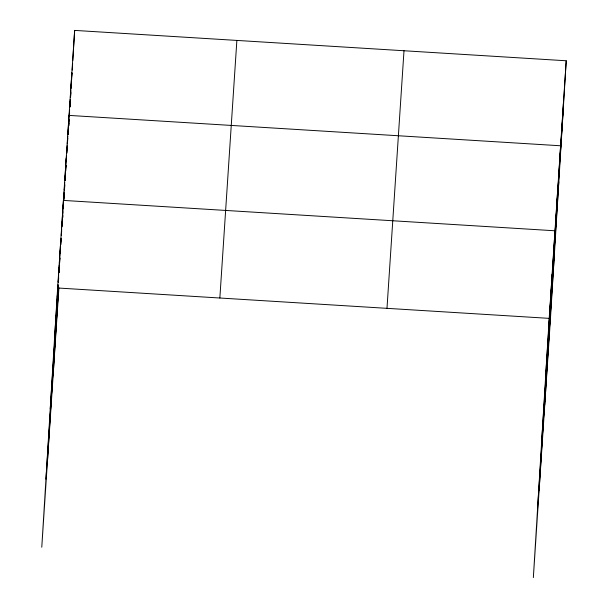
<?xml version="1.0" encoding="UTF-8"?>
<svg xmlns="http://www.w3.org/2000/svg" width="608" height="608" viewBox="0 0 608 608"><rect width="100%" height="100%" fill="white"/><g stroke="black" fill="none" stroke-linecap="round" stroke-linejoin="round"><path stroke-width="0.91" d="M566.223 60.77L549.199 318.364L533.345 577.6L550.369 320.013L566.223 60.77L74.655 30.4L57.631 287.987L41.777 547.23L58.915 287.751M57.289 297.13L58.041 284.84M58.216 282.006L58.68 274.444M58.794 272.551L59.257 264.997M59.371 263.104L60.526 244.196M47.568 459.648L58.041 288.329M58.452 281.709L58.68 277.924M59.029 272.255L59.257 268.47M59.546 263.743L59.896 258.066M61.112 238.214L60.701 244.834L61.119 239.172M61.279 235.38L61.689 228.768M61.803 226.875L63.422 200.412L554.99 230.782L539.136 490.018M63.688 199.492L64.152 191.93M64.266 190.046L64.729 182.484M64.843 180.591L66.226 157.905M53.185 374.642L58.505 287.607M62.791 217.504L62.905 215.612M63.369 208.05L63.544 205.215M63.893 199.538L64.121 195.761M64.471 190.084L64.76 185.356M65.048 180.629L65.337 175.902M65.976 165.498L65.626 171.175L65.991 165.505M66.553 156.051L66.204 161.72L66.546 157.001M66.728 153.216L67.184 145.654M67.306 143.762L67.769 136.2M67.883 134.307L69.038 115.406L560.606 145.776L544.753 405.019M69.016 119.221L68.605 125.833L68.985 120.171M69.183 116.379L69.593 109.767M69.768 106.932L70.224 99.37M70.346 97.478L70.802 89.916M70.923 88.023L71.843 72.899M68.294 134.391L68.408 132.498M68.81 125.886L68.985 123.044M69.396 116.424L69.624 112.647M69.973 106.97L70.201 103.193M70.551 97.516L70.84 92.788M71.128 88.061L71.417 83.334L71.106 88.054M71.645 79.549L72.056 72.937M72.223 70.102L72.633 63.483M72.8 60.648L74.655 30.4M548.857 327.507L552.094 274.573M554.557 241.209L557.794 188.282M560.173 156.21L563.411 103.276M54.393 340.921L58.087 285.015M58.277 282.226L58.642 276.632M58.892 272.908L59.257 267.315M59.508 263.591L59.873 257.997M61.37 235.395L61.682 230.675M61.932 226.898L62.305 221.228M62.556 217.451L62.928 211.782M63.741 199.508L64.114 193.838M64.364 190.061L64.737 184.391M64.988 180.614L65.36 174.944M66.796 153.224L67.176 147.562M67.42 143.777L67.8 138.115M68.043 134.338L68.423 128.668M69.236 116.386L69.608 110.724M69.859 106.947L70.232 101.278M70.482 97.5L70.855 91.831M50.236 409.002L58.269 287.417M45.942 479.15L58.596 287.675M219.853 298.011L236.869 40.424M386.984 308.34L404.001 50.753M545.961 371.29L562.985 113.704M541.796 439.371L558.82 181.784M537.51 509.519L554.526 251.932M57.631 287.987L549.199 318.364M60.473 248.611L60.184 253.338L60.496 248.619M63.513 202.335L63.164 208.004L63.551 202.335"/></g></svg>
